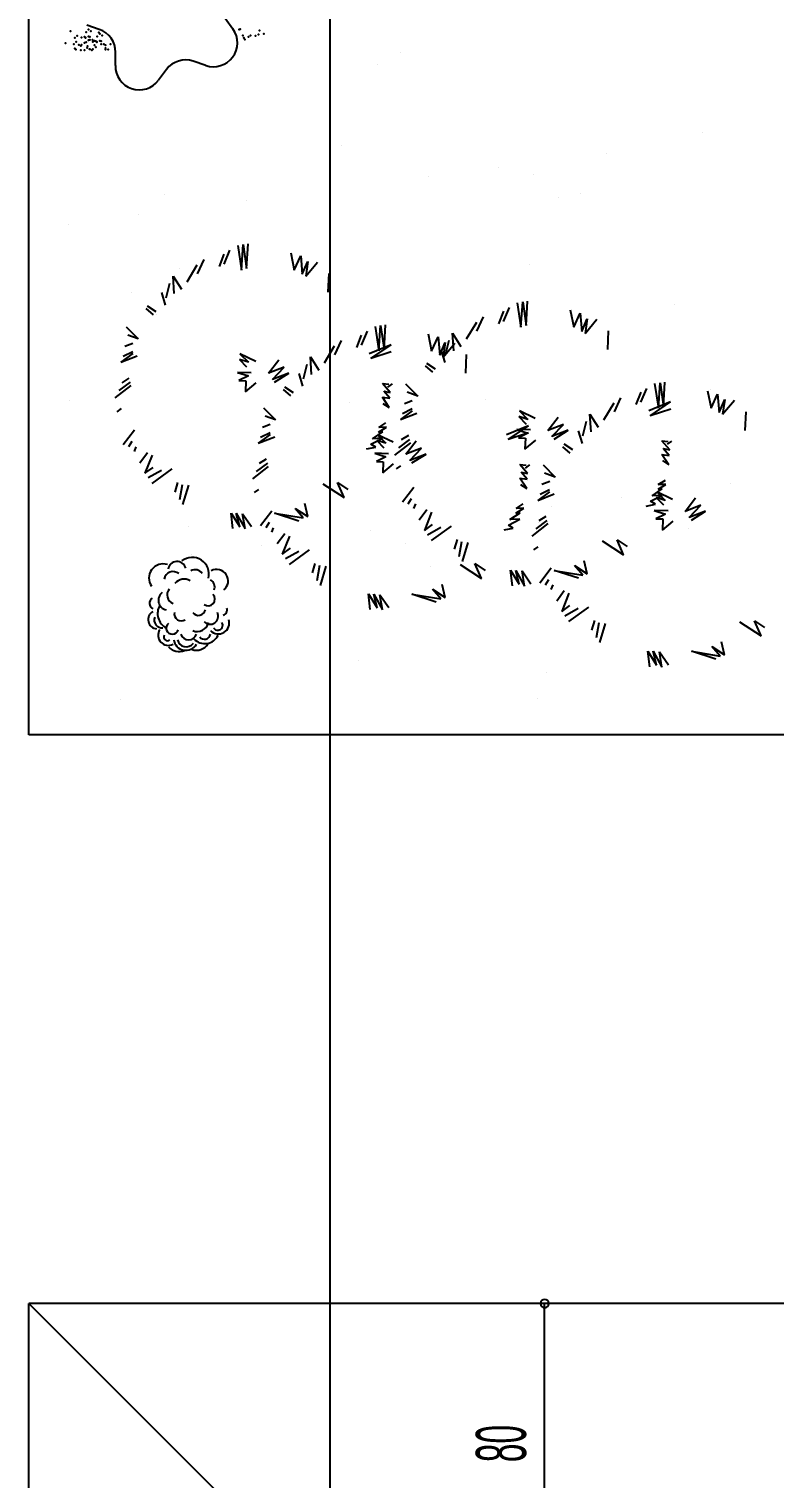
# Model space of a CAD drawing. Extents: x 3907.4 to 3911.57, y -3054.42 to -3053.7.
# Drawn here: x 3907.995 to 3908.0395, y -3054.1365 to -3054.0498 of the extents above; entities that cross this region are included whole.
import ezdxf

# ---------------------------------------------------------------- set-up
doc = ezdxf.new("R2010")
doc.units = 0
doc.header["$LTSCALE"] = 2
doc.header["$MEASUREMENT"] = 0
doc.linetypes.add('ACAD_ISO03W100', pattern=[30, 12, -18])
doc.linetypes.add('ACAD_ISO10W100', pattern=[18, 12, -3, 0, -3])
doc.layers.get('0').update_dxf_attribs({"linetype": 'CONTINUOUS'})
for name, color, linetype in [('AKS', 11, 'CONTINUOUS'), ('AĞAÇ', 9, 'CONTINUOUS'), ('MB', 11, 'CONTINUOUS'), ('OLÇÜ', 6, 'CONTINUOUS'), ('ÇATI', 7, 'CONTINUOUS')]:
    doc.layers.add(name, color=color, linetype=linetype)
doc.styles.add('ÖLÇÜ', font='stylu.ttf', dxfattribs={"width": 0.5})

msp = doc.modelspace()

# ---------------------------------------------------------------- linework, layer by layer
at = {"color": 0, "linetype": 'ByBlock'}
for start, end in [(90, 270), (270, 90)]:
    msp.add_arc((3908.025811377274, -3054.12602954204), 0.00025, start, end, dxfattribs=at)
at = {"layer": 'AKS', "linetype": 'ACAD_ISO10W100'}
msp.add_line((3908.012969865261, -3053.717968091759), (3908.012969865261, -3054.27602954204), dxfattribs=at)
at = {"layer": 'AĞAÇ', "color": 2}
for p, q in [((3907.994969865261, -3054.09202954204), (3907.994969865261, -3053.90402954204)), ((3908.066969865261, -3054.09202954204), (3907.994969865261, -3054.09202954204))]:
    msp.add_line(p, q, dxfattribs=at)
at = {"layer": 'AĞAÇ'}
for p, q in [((3907.999175780018, -3054.04983661589), (3907.998423922296, -3054.049581893174)), ((3908.006713530166, -3054.049165866881), (3908.007172073584, -3054.049813872767)), ((3908.000137071678, -3054.052002887209), (3908.000146990563, -3054.051209114381)), ((3908.017185578704, -3054.051234985018), (3908.017185578704, -3054.051234985018)), ((3908.003188318926, -3054.052239489412), (3908.002713726421, -3054.052875834941)), ((3908.005545620851, -3054.051994661366), (3908.004793763123, -3054.051739938653)), ((3908.015836256449, -3054.05194067255), (3908.015836256449, -3054.05194067255)), ((3908.035248017246, -3054.05597479536), (3908.035248017246, -3054.05597479536)), ((3908.013640871529, -3054.056753259219), (3908.013640871529, -3054.056753259219)), ((3908.029535655758, -3054.057237818718), (3908.029535655758, -3054.057237818718)), ((3908.023031777467, -3054.058094070539), (3908.023031777467, -3054.058094070539)), ((3908.01886770905, -3054.058642280546), (3908.01886770905, -3054.058642280546)), ((3908.025148173941, -3054.05853135926), (3908.025148173941, -3054.05853135926)), ((3908.003067958375, -3054.059723059338), (3908.003067958375, -3054.059723059338)), ((3908.008001473369, -3054.060072847613), (3908.008001473369, -3054.060072847613)), ((3908.026622728615, -3054.059882539675), (3908.026622728615, -3054.059882539675)), ((3908.027981093268, -3054.05967778691), (3908.027981093268, -3054.05967778691)), ((3908.001497595078, -3054.060929099434), (3908.001497595078, -3054.060929099434)), ((3907.99733352666, -3054.061477309442), (3907.99733352666, -3054.061477309442)), ((3908.007988920102, -3054.064129936357), (3908.008073289443, -3054.062670958753)), ((3908.006356724467, -3054.064019012103), (3908.006646682869, -3054.063275098801)), ((3908.006641558949, -3054.063876667032), (3908.006990778287, -3054.063048139577)), ((3908.007457678844, -3054.062761004524), (3908.007682092832, -3054.064228273551)), ((3908.007682092832, -3054.064228273551), (3908.007786020799, -3054.062705718514)), ((3908.007786020799, -3054.062705718514), (3908.007988920102, -3054.064129936357)), ((3908.010623691925, -3054.063194622049), (3908.01083658347, -3054.064232442281)), ((3908.01083658347, -3054.064232442281), (3908.011226876119, -3054.063383388579)), ((3908.011226876119, -3054.063383388579), (3908.01131744063, -3054.064482341333)), ((3908.003993694911, -3054.064155798196), (3908.003993694911, -3054.064155798196)), ((3908.00442262213, -3054.064931770145), (3908.005034683162, -3054.063916889742)), ((3908.005049117869, -3054.064454880541), (3908.00543851762, -3054.06360627306)), ((3908.01131744063, -3054.064482341333), (3908.011647579445, -3054.063718348005)), ((3908.011647579445, -3054.063718348005), (3908.01152678261, -3054.064595326934)), ((3908.01152678261, -3054.064595326934), (3908.01222633669, -3054.063755521347)), ((3908.024934423821, -3054.063888693937), (3908.024934423821, -3054.063888693937)), ((3908.003170045446, -3054.06588414644), (3908.00339361069, -3054.065009612421)), ((3908.003588996066, -3054.064585563916), (3908.004083809829, -3054.065372497073)), ((3908.003658460687, -3054.065640062571), (3908.003588996066, -3054.064585563916)), ((3908.012872346902, -3054.065557303577), (3908.012925209316, -3054.064441672399)), ((3908.001099161105, -3054.06555276378), (3908.001099161105, -3054.06555276378)), ((3908.003140972681, -3054.066335078176), (3908.002914283729, -3054.065575559775)), ((3908.024397009861, -3054.067647505704), (3908.024500937829, -3054.066124950667)), ((3908.024500937829, -3054.066124950667), (3908.024703837132, -3054.06754916851)), ((3908.024703837132, -3054.06754916851), (3908.024788206472, -3054.066090190905)), ((3908.002414557489, -3054.066915705265), (3908.001971446581, -3054.066538140878)), ((3908.002574630775, -3054.066726907407), (3908.002049788039, -3054.0663889926)), ((3908.002573715778, -3054.066903944195), (3908.002573715778, -3054.066903944195)), ((3908.021764034899, -3054.067874112693), (3908.02215343465, -3054.067025505213)), ((3908.023071641497, -3054.067438244256), (3908.023361599899, -3054.066694330953)), ((3908.023356475979, -3054.067295899184), (3908.023705695317, -3054.06646737173)), ((3908.024172595874, -3054.066180236677), (3908.024397009861, -3054.067647505704)), ((3908.027338608954, -3054.066613854202), (3908.0275515005, -3054.067651674434)), ((3908.0275515005, -3054.067651674434), (3908.027941793149, -3054.066802620731)), ((3908.027941793149, -3054.066802620731), (3908.02803235766, -3054.067901573486)), ((3908.033582626675, -3054.066260111235), (3908.033582626675, -3054.066260111235)), ((3908.000783477259, -3054.067622030333), (3908.001503864569, -3054.06835123257)), ((3908.014857519981, -3054.068716975389), (3908.015206739319, -3054.067888447935)), ((3908.015673639875, -3054.067601312882), (3908.015898053863, -3054.069068581909)), ((3908.015898053863, -3054.069068581909), (3908.01600198183, -3054.067546026872)), ((3908.01600198183, -3054.067546026872), (3908.016204881133, -3054.068970244715)), ((3908.016204881133, -3054.068970244715), (3908.016289250474, -3054.067511267111)), ((3908.02113753916, -3054.068351002298), (3908.021749600192, -3054.067336121895)), ((3908.02803235766, -3054.067901573486), (3908.028362496475, -3054.067137580158)), ((3908.028362496475, -3054.067137580158), (3908.028241699639, -3054.068014559086)), ((3908.028241699639, -3054.068014559086), (3908.02894125372, -3054.067174753499)), ((3908.029587263932, -3054.06897653573), (3908.029640126345, -3054.067860904552)), ((3908.001181283835, -3054.068621242978), (3908.000712427221, -3054.068801749414)), ((3908.001503864569, -3054.06835123257), (3908.000879580484, -3054.068118011941)), ((3908.012638583161, -3054.069772078503), (3908.013250644193, -3054.0687571981)), ((3908.013265078901, -3054.069295188898), (3908.013654478651, -3054.068446581418)), ((3908.014572685498, -3054.068859320461), (3908.014862643901, -3054.068115407158)), ((3908.016626224663, -3054.068694566806), (3908.015321945125, -3054.069237574331)), ((3908.015411394231, -3054.069519277764), (3908.016626224663, -3054.068694566806)), ((3908.018839652956, -3054.068034930407), (3908.019052544502, -3054.069072750639)), ((3908.019052544502, -3054.069072750639), (3908.019442837151, -3054.068223696936)), ((3908.019442837151, -3054.068223696936), (3908.019533401662, -3054.069322649691)), ((3908.019533401662, -3054.069322649691), (3908.019863540477, -3054.068558656363)), ((3908.019863540477, -3054.068558656363), (3908.019742743641, -3054.069435635291)), ((3908.019742743641, -3054.069435635291), (3908.020442297722, -3054.068595829704)), ((3908.019884962476, -3054.069303378592), (3908.020108527719, -3054.068428844573)), ((3908.020303913096, -3054.068004796069), (3908.020798726859, -3054.068791729226)), ((3908.020373377717, -3054.069059294723), (3908.020303913096, -3054.068004796069)), ((3908.001177530917, -3054.069223321679), (3908.00046930335, -3054.069739860865)), ((3908.00046930335, -3054.069739860865), (3908.001448567994, -3054.069359278438)), ((3908.001173725754, -3054.069115225899), (3908.000604056789, -3054.069399916042)), ((3908.008098306566, -3054.06974133246), (3908.00755818847, -3054.06957604756)), ((3908.00755818847, -3054.06957604756), (3908.007982218856, -3054.070018146073)), ((3908.008529895033, -3054.069689448053), (3908.007589695397, -3054.069232701133)), ((3908.007589695397, -3054.069232701133), (3908.008098306566, -3054.06974133246)), ((3908.009290462755, -3054.070398570264), (3908.009908763112, -3054.069599370952)), ((3908.011804957097, -3054.069425872274), (3908.01229977086, -3054.070212805431)), ((3908.011874421718, -3054.070480370928), (3908.011804957097, -3054.069425872274)), ((3908.016637747105, -3054.069124015601), (3908.015411394231, -3054.069519277764)), ((3908.01985588971, -3054.069754310329), (3908.019629200759, -3054.068994791927)), ((3908.021088307933, -3054.070397611935), (3908.021141170347, -3054.069281980757)), ((3908.008259495257, -3054.070369783923), (3908.007434064575, -3054.070345887401)), ((3908.007434064575, -3054.070345887401), (3908.008099421971, -3054.070558581781)), ((3908.010229546985, -3054.070038067863), (3908.009290462755, -3054.070398570264)), ((3908.009527558743, -3054.07077028814), (3908.010229546985, -3054.070038067863)), ((3908.010507301491, -3054.070390662405), (3908.009527558743, -3054.07077028814)), ((3908.009656125103, -3054.070924836707), (3908.010507301491, -3054.070390662405)), ((3908.011356933712, -3054.071175386534), (3908.01113024476, -3054.070415868132)), ((3908.011386006478, -3054.070724454797), (3908.011609571721, -3054.069849920778)), ((3908.019129474519, -3054.070334937418), (3908.01868636361, -3054.06995737303)), ((3908.019289547805, -3054.070146139559), (3908.018764705069, -3054.069808224752)), ((3908.018923717556, -3054.069824291975), (3908.018923717556, -3054.069824291975)), ((3908.001063610707, -3054.071132274327), (3908.000114534234, -3054.071879174339)), ((3908.001016776175, -3054.070938076178), (3908.000349621919, -3054.071434089115)), ((3908.000948841754, -3054.070699423929), (3908.000523014508, -3054.070966032733)), ((3908.008099421971, -3054.070558581781), (3908.007529753006, -3054.070843271925)), ((3908.007529753006, -3054.070843271925), (3908.007942675744, -3054.070854518728)), ((3908.007942675744, -3054.070854518728), (3908.0079193642, -3054.071520174862)), ((3908.0079193642, -3054.071520174862), (3908.008564525667, -3054.070980154047)), ((3908.010790591807, -3054.071567215764), (3908.010265749071, -3054.071229300957)), ((3908.016112275159, -3054.071022231916), (3908.016484124586, -3054.071054004967)), ((3908.016579813017, -3054.071551389491), (3908.016112275159, -3054.071022231916)), ((3908.016685028206, -3054.071040468374), (3908.016422186512, -3054.071226821323)), ((3908.017498394289, -3054.071041262486), (3908.018218781599, -3054.071770464723)), ((3908.031572437011, -3054.072136207542), (3908.031921656348, -3054.071307680088)), ((3908.032388556905, -3054.071020545035), (3908.032612970892, -3054.072487814061)), ((3908.032612970892, -3054.072487814061), (3908.03271689886, -3054.070965259024)), ((3908.03271689886, -3054.070965259024), (3908.032919798163, -3054.072389476867)), ((3908.032919798163, -3054.072389476867), (3908.033004167504, -3054.070930499263)), ((3907.997384148445, -3054.072018762837), (3907.997384148445, -3054.072018762837)), ((3908.01063051852, -3054.071756013623), (3908.010187407612, -3054.071378449235)), ((3908.014144818394, -3054.072167849371), (3908.014144818394, -3054.072167849371)), ((3908.01611291246, -3054.071838524544), (3908.016547827986, -3054.071893779224)), ((3908.016521189382, -3054.072452296271), (3908.01611291246, -3054.071838524544)), ((3908.01614310063, -3054.072204842129), (3908.016521189382, -3054.072452296271)), ((3908.016185970802, -3054.071475608562), (3908.016579813017, -3054.071551389491)), ((3908.016547827986, -3054.071893779224), (3908.016185970802, -3054.071475608562)), ((3908.017896200864, -3054.072040475131), (3908.01742734425, -3054.072220981566)), ((3908.018218781599, -3054.071770464723), (3908.017594497514, -3054.071537244094)), ((3908.022297283339, -3054.071973490408), (3908.022297283339, -3054.071973490408)), ((3908.029353500191, -3054.073191310656), (3908.029965561223, -3054.072176430253)), ((3908.02997999593, -3054.072714421051), (3908.030369395681, -3054.071865813571)), ((3908.031287602528, -3054.072278552613), (3908.031577560931, -3054.071534639311)), ((3908.033341141693, -3054.072113798959), (3908.032036862155, -3054.072656806483)), ((3908.032126311261, -3054.072938509917), (3908.033341141693, -3054.072113798959)), ((3908.035554569986, -3054.071454162559), (3908.035767461532, -3054.072491982791)), ((3908.03575196411, -3054.071389385512), (3908.03575196411, -3054.071389385512)), ((3908.035767461532, -3054.072491982791), (3908.03615775418, -3054.071642929089)), ((3908.03615775418, -3054.071642929089), (3908.036248318691, -3054.072741881843)), ((3908.036248318691, -3054.072741881843), (3908.036578457506, -3054.071977888515)), ((3908.036578457506, -3054.071977888515), (3908.036457660671, -3054.072854867444)), ((3908.036457660671, -3054.072854867444), (3908.037157214751, -3054.072015061857)), ((3908.00048215264, -3054.072512069399), (3908.000219310945, -3054.072698422348)), ((3908.008999438291, -3054.072462338691), (3908.0097198256, -3054.073191540928)), ((3908.0097198256, -3054.073191540928), (3908.009095541515, -3054.072958320299)), ((3908.017892447947, -3054.072642553831), (3908.01718422038, -3054.073159093018)), ((3908.01718422038, -3054.073159093018), (3908.018163485023, -3054.072778510591)), ((3908.017888642783, -3054.072534458051), (3908.017318973818, -3054.072819148194)), ((3908.024813223596, -3054.073160564612), (3908.0242731055, -3054.072995279712)), ((3908.0242731055, -3054.072995279712), (3908.024697135886, -3054.073437378226)), ((3908.025244812062, -3054.073108680206), (3908.024304612427, -3054.072651933286)), ((3908.024304612427, -3054.072651933286), (3908.024813223596, -3054.073160564612)), ((3908.026005379785, -3054.073817802417), (3908.026623680141, -3054.073018603105)), ((3908.028519874127, -3054.072845104426), (3908.02901468789, -3054.073632037584)), ((3908.028589338748, -3054.073899603081), (3908.028519874127, -3054.072845104426)), ((3908.033352664135, -3054.072543247753), (3908.032126311261, -3054.072938509917)), ((3908.037803224963, -3054.073816844088), (3908.037856087377, -3054.07270121291)), ((3908.001279147857, -3054.073803190286), (3908.000602479462, -3054.074686557527)), ((3908.009389686785, -3054.073955534257), (3908.00882001782, -3054.0742402244)), ((3908.009397244866, -3054.073461551336), (3908.008928388252, -3054.073642057771)), ((3908.009533613838, -3054.073281515754), (3908.009533613838, -3054.073281515754)), ((3908.015519250495, -3054.074314827461), (3908.01612755861, -3054.07390202576)), ((3908.015880470379, -3054.073916705495), (3908.016346892832, -3054.073628613749)), ((3908.01612755861, -3054.07390202576), (3908.015880470379, -3054.073916705495)), ((3908.015892896783, -3054.073637893195), (3908.016319138823, -3054.073369881474)), ((3908.016346892832, -3054.073628613749), (3908.015892896783, -3054.073637893195)), ((3908.024842185695, -3054.073534875164), (3908.023537906156, -3054.074077882688)), ((3908.023627355262, -3054.074359586122), (3908.024842185695, -3054.073534875164)), ((3908.024853708136, -3054.073964323959), (3908.023627355262, -3054.074359586122)), ((3908.024974412287, -3054.073789016075), (3908.024148981605, -3054.073765119553)), ((3908.024148981605, -3054.073765119553), (3908.024814339, -3054.073977813934)), ((3908.026944464015, -3054.073457300015), (3908.026005379785, -3054.073817802417)), ((3908.026242475773, -3054.074189520292), (3908.026944464015, -3054.073457300015)), ((3908.02722221852, -3054.073809894558), (3908.026242475773, -3054.074189520292)), ((3908.026371042133, -3054.07434406886), (3908.02722221852, -3054.073809894558)), ((3908.028071850742, -3054.074594618686), (3908.02784516179, -3054.073835100285)), ((3908.028100923507, -3054.07414368695), (3908.028324488751, -3054.073269152931)), ((3908.001112409388, -3054.074485524843), (3908.000915067954, -3054.07480294473)), ((3908.001368171105, -3054.074794111508), (3908.001251605291, -3054.075069968428)), ((3908.009393491948, -3054.074063630037), (3908.008685264382, -3054.074580169223)), ((3908.008685264382, -3054.074580169223), (3908.009664529025, -3054.074199586796)), ((3908.015165162835, -3054.074928184295), (3908.015718600233, -3054.074814210672)), ((3908.015425570368, -3054.074634246036), (3908.016116673469, -3054.074288869593)), ((3908.015718600233, -3054.074814210672), (3908.015425570368, -3054.074634246036)), ((3908.016116673469, -3054.074288869593), (3908.015519250495, -3054.074314827461)), ((3908.016314267597, -3054.074581640818), (3908.015774149502, -3054.074416355917)), ((3908.015774149502, -3054.074416355917), (3908.016198179887, -3054.074858454431)), ((3908.016745856064, -3054.074529756411), (3908.015805656428, -3054.074073009491)), ((3908.015805656428, -3054.074073009491), (3908.016314267597, -3054.074581640818)), ((3908.017778527737, -3054.074551506479), (3908.016829451264, -3054.075298406492)), ((3908.017731693205, -3054.07435730833), (3908.017064538949, -3054.074853321268)), ((3908.017663758783, -3054.074118656081), (3908.017237931537, -3054.074385264886)), ((3908.017506423786, -3054.075238878622), (3908.018124724143, -3054.07443967931)), ((3908.024814339, -3054.073977813934), (3908.024244670036, -3054.074262504077)), ((3908.024244670036, -3054.074262504077), (3908.024657592774, -3054.07427375088)), ((3908.024657592774, -3054.07427375088), (3908.024634281229, -3054.074939407014)), ((3908.024634281229, -3054.074939407014), (3908.025279442697, -3054.074399386199)), ((3908.02734543555, -3054.075175245775), (3908.026902324642, -3054.074797681388)), ((3908.027505508836, -3054.074986447917), (3908.0269806661, -3054.07464853311)), ((3908.032827192189, -3054.074441464069), (3908.033199041616, -3054.07447323712)), ((3908.033294730047, -3054.074970621644), (3908.032827192189, -3054.074441464069)), ((3908.033399945236, -3054.074459700526), (3908.033137103542, -3054.074646053475)), ((3908.002057477346, -3054.075157442383), (3908.001600143173, -3054.075767397614)), ((3908.002329885424, -3054.075293909612), (3908.001905173584, -3054.076377767738)), ((3908.009164802785, -3054.075539732286), (3908.008738975539, -3054.075806341091)), ((3908.016475456288, -3054.07521009228), (3908.015650025607, -3054.075186195758)), ((3908.015650025607, -3054.075186195758), (3908.016315383002, -3054.075398890139)), ((3908.016315383002, -3054.075398890139), (3908.015745714038, -3054.075683580282)), ((3908.015745714038, -3054.075683580282), (3908.016158636775, -3054.075694827085)), ((3908.016158636775, -3054.075694827085), (3908.016135325231, -3054.07636048322)), ((3908.018445508017, -3054.074878376221), (3908.017506423786, -3054.075238878622)), ((3908.017743519775, -3054.075610596497), (3908.018445508017, -3054.074878376221)), ((3908.018723262522, -3054.075230970763), (3908.017743519775, -3054.075610596497)), ((3908.017872086134, -3054.075765145065), (3908.018723262522, -3054.075230970763)), ((3908.03282782949, -3054.075257756697), (3908.033262745016, -3054.075313011377)), ((3908.033236106412, -3054.075871528424), (3908.03282782949, -3054.075257756697)), ((3908.03285801766, -3054.075624074282), (3908.033236106412, -3054.075871528424)), ((3908.032900887832, -3054.074894840715), (3908.033294730047, -3054.074970621644)), ((3908.033262745016, -3054.075313011377), (3908.032900887832, -3054.074894840715)), ((3908.001905173584, -3054.076377767738), (3908.002390261765, -3054.076026544782)), ((3908.002890677551, -3054.076212866401), (3908.002097869201, -3054.076662872774)), ((3908.00350628815, -3054.076122820629), (3908.002313450505, -3054.076991539465)), ((3908.009279571739, -3054.075972582684), (3908.008330495265, -3054.076719482697)), ((3908.009232737207, -3054.075778384535), (3908.008565582951, -3054.076274397473)), ((3908.016135325231, -3054.07636048322), (3908.016780486699, -3054.075820462404)), ((3908.017197069669, -3054.075931301551), (3908.016934227975, -3054.0761176545)), ((3908.024328236191, -3054.075862540274), (3908.024700085617, -3054.075894313325)), ((3908.024795774048, -3054.076391697849), (3908.024328236191, -3054.075862540274)), ((3908.024401931833, -3054.07631591692), (3908.024795774048, -3054.076391697849)), ((3908.024763789017, -3054.076734087582), (3908.024401931833, -3054.07631591692)), ((3908.024900989238, -3054.075880776732), (3908.024638147544, -3054.07606712968)), ((3908.02571435532, -3054.075881570843), (3908.02643474263, -3054.076610773081)), ((3908.02643474263, -3054.076610773081), (3908.025810458545, -3054.076377552452)), ((3908.003858153092, -3054.076927388903), (3908.003688087563, -3054.077502584372)), ((3908.004129668272, -3054.077064302354), (3908.003968276229, -3054.077962764225)), ((3908.004501517699, -3054.077096075406), (3908.004161864746, -3054.078247423038)), ((3908.008698113671, -3054.077352377757), (3908.008435271976, -3054.077538730705)), ((3908.012540594697, -3054.077002611409), (3908.013820658729, -3054.077833521114)), ((3908.013820658729, -3054.077833521114), (3908.013425286315, -3054.076941893779)), ((3908.013425286315, -3054.076941893779), (3908.01403423173, -3054.077345384706)), ((3908.017994064887, -3054.077222422438), (3908.017317396492, -3054.07810578968)), ((3908.024328873491, -3054.076678832902), (3908.024763789017, -3054.076734087582)), ((3908.024737150414, -3054.077292604629), (3908.024328873491, -3054.076678832902)), ((3908.024359061662, -3054.077045150487), (3908.024737150414, -3054.077292604629)), ((3908.026104603814, -3054.077374766409), (3908.02553493485, -3054.077659456552)), ((3908.026112161896, -3054.076880783488), (3908.025643305282, -3054.077061289924)), ((3908.032234167525, -3054.077734059614), (3908.032842475639, -3054.077321257912)), ((3908.032595387408, -3054.077335937648), (3908.033061809861, -3054.077047845902)), ((3908.032842475639, -3054.077321257912), (3908.032595387408, -3054.077335937648)), ((3908.032607813813, -3054.077057125347), (3908.033034055853, -3054.076789113627)), ((3908.033061809861, -3054.077047845902), (3908.032607813813, -3054.077057125347)), ((3908.036911624505, -3054.076979958345), (3908.036911624505, -3054.076979958345)), ((3908.011645229382, -3054.07897568329), (3908.011458720843, -3054.078196084862)), ((3908.017827326417, -3054.077904756995), (3908.017629984984, -3054.078222176883)), ((3908.018083088135, -3054.07821334366), (3908.01796652232, -3054.07848920058)), ((3908.024108857814, -3054.078478201552), (3908.024535099854, -3054.078210189832)), ((3908.026108408978, -3054.077482862189), (3908.025400181411, -3054.077999401376)), ((3908.025400181411, -3054.077999401376), (3908.026379446054, -3054.077618818948)), ((3908.030407746214, -3054.077836210166), (3908.030407746214, -3054.077836210166)), ((3908.031880079865, -3054.078347416448), (3908.032433517262, -3054.078233442825)), ((3908.032140487398, -3054.078053478189), (3908.032831590499, -3054.077708101745)), ((3908.032433517262, -3054.078233442825), (3908.032140487398, -3054.078053478189)), ((3908.032831590499, -3054.077708101745), (3908.032234167525, -3054.077734059614)), ((3908.033029184627, -3054.07800087297), (3908.032489066532, -3054.07783558807)), ((3908.032489066532, -3054.07783558807), (3908.032913096917, -3054.078277686584)), ((3908.033460773094, -3054.077948988563), (3908.032520573458, -3054.077492241644)), ((3908.032520573458, -3054.077492241644), (3908.033029184627, -3054.07800087297)), ((3908.034221340816, -3054.078658110775), (3908.034839641173, -3054.077858911462)), ((3908.007061230969, -3054.078759297731), (3908.007579408521, -3054.079590749236)), ((3908.007168919945, -3054.079687087743), (3908.007061230969, -3054.078759297731)), ((3908.007371385298, -3054.078768099625), (3908.007891104115, -3054.079707582662)), ((3908.007579408521, -3054.079590749236), (3908.007371385298, -3054.078768099625)), ((3908.007891104115, -3054.079707582662), (3908.007743234726, -3054.078799872676)), ((3908.007743234726, -3054.078799872676), (3908.008279599903, -3054.079567236278)), ((3908.009495108888, -3054.078643498643), (3908.008818440494, -3054.079526865885)), ((3908.009660264843, -3054.078768451858), (3908.011378582524, -3054.079053940458)), ((3908.01111574083, -3054.079240293407), (3908.009660264843, -3054.078768451858)), ((3908.010889051878, -3054.078480775006), (3908.011645229382, -3054.07897568329)), ((3908.011378582524, -3054.079053940458), (3908.010889051878, -3054.078480775006)), ((3908.018772394375, -3054.078576674535), (3908.018315060203, -3054.079186629766)), ((3908.019044802454, -3054.078713141764), (3908.018620090613, -3054.07979699989)), ((3908.023641531399, -3054.079474554394), (3908.024332634501, -3054.079129177951)), ((3908.023735211527, -3054.079155135819), (3908.024343519641, -3054.078742334117)), ((3908.024332634501, -3054.079129177951), (3908.023735211527, -3054.079155135819)), ((3908.02409643141, -3054.078757013853), (3908.024562853863, -3054.078468922107)), ((3908.024343519641, -3054.078742334117), (3908.02409643141, -3054.078757013853)), ((3908.024562853863, -3054.078468922107), (3908.024108857814, -3054.078478201552)), ((3908.025879719815, -3054.078958964439), (3908.025453892569, -3054.079225573244)), ((3908.026243677796, -3054.078384420173), (3908.026243677796, -3054.078384420173)), ((3908.033190373318, -3054.078629324433), (3908.032364942636, -3054.078605427911)), ((3908.032364942636, -3054.078605427911), (3908.033030300032, -3054.078818122292)), ((3908.033030300032, -3054.078818122292), (3908.032460631067, -3054.079102812435)), ((3908.032460631067, -3054.079102812435), (3908.032873553805, -3054.079114059238)), ((3908.032873553805, -3054.079114059238), (3908.032850242261, -3054.079779715372)), ((3908.035160425046, -3054.078297608373), (3908.034221340816, -3054.078658110775)), ((3908.034458436804, -3054.07902982865), (3908.035160425046, -3054.078297608373)), ((3908.035438179551, -3054.078650202915), (3908.034458436804, -3054.07902982865)), ((3908.034587003164, -3054.079184377217), (3908.035438179551, -3054.078650202915)), ((3908.004497641776, -3054.079570388348), (3908.004497641776, -3054.079570388348)), ((3908.009328370419, -3054.079325833201), (3908.009131028985, -3054.079643253088)), ((3908.009584132136, -3054.079634419865), (3908.009467566322, -3054.079910276786)), ((3908.009528985265, -3054.079755877197), (3908.009528985265, -3054.079755877197)), ((3908.010273438377, -3054.07999775074), (3908.009816104205, -3054.080607705971)), ((3908.015377442116, -3054.07981498724), (3908.015377442116, -3054.07981498724)), ((3908.018620090613, -3054.07979699989), (3908.019105178795, -3054.079445776934)), ((3908.019605594581, -3054.079632098553), (3908.018812786231, -3054.080082104927)), ((3908.020221205179, -3054.079542052782), (3908.019028367535, -3054.080410771618)), ((3908.023381123866, -3054.079768492653), (3908.023934561264, -3054.07965451903)), ((3908.023934561264, -3054.07965451903), (3908.023641531399, -3054.079474554394)), ((3908.025994488768, -3054.079391814837), (3908.025045412295, -3054.080138714849)), ((3908.025947654236, -3054.079197616688), (3908.02528049998, -3054.079693629626)), ((3908.025438370687, -3054.079303284089), (3908.025438370687, -3054.079303284089)), ((3908.032850242261, -3054.079779715372), (3908.033495403728, -3054.079239694557)), ((3908.034442120159, -3054.079710604768), (3908.034442120159, -3054.079710604768)), ((3908.008873563825, -3054.080671239061), (3908.008873563825, -3054.080671239061)), ((3908.010545846455, -3054.080134217969), (3908.010121134615, -3054.081218076095)), ((3908.010121134615, -3054.081218076095), (3908.010606222796, -3054.080866853139)), ((3908.017496209075, -3054.080577889997), (3908.017496209075, -3054.080577889997)), ((3908.020573070121, -3054.080346621055), (3908.020403004593, -3054.080921816525)), ((3908.020844585302, -3054.080483534507), (3908.020683193259, -3054.081381996377)), ((3908.021216434729, -3054.080515307558), (3908.020876781775, -3054.08166665519)), ((3908.025413030701, -3054.080771609909), (3908.025150189006, -3054.080957962858)), ((3908.029255511727, -3054.080421843562), (3908.030535575759, -3054.081252753267)), ((3908.030535575759, -3054.081252753267), (3908.030140203345, -3054.080361125932)), ((3908.030140203345, -3054.080361125932), (3908.03074914876, -3054.080764616859)), ((3908.004709495407, -3054.081219449068), (3908.004709495407, -3054.081219449068)), ((3908.011106638583, -3054.081053174758), (3908.010313830233, -3054.081503181132)), ((3908.011722249181, -3054.080963128987), (3908.010529411537, -3054.081831847823)), ((3908.028360146412, -3054.082394915442), (3908.028173637873, -3054.081615317015)), ((3908.012074114123, -3054.08176769726), (3908.011904048594, -3054.08234289273)), ((3908.012345629304, -3054.081904610712), (3908.012184237261, -3054.082803072582)), ((3908.012717478731, -3054.081936383764), (3908.012377825777, -3054.083087731396)), ((3908.018970763749, -3054.081929070412), (3908.018970763749, -3054.081929070412)), ((3908.020756555729, -3054.081842919767), (3908.02203661976, -3054.082673829472)), ((3908.02203661976, -3054.082673829472), (3908.021641247346, -3054.081782202137)), ((3908.021641247346, -3054.081782202137), (3908.022250192761, -3054.082185693064)), ((3908.023776147998, -3054.082178529884), (3908.024294325551, -3054.083009981389)), ((3908.023883836975, -3054.083106319896), (3908.023776147998, -3054.082178529884)), ((3908.024086302328, -3054.082187331777), (3908.024606021145, -3054.083126814814)), ((3908.024294325551, -3054.083009981389), (3908.024086302328, -3054.082187331777)), ((3908.024606021145, -3054.083126814814), (3908.024458151755, -3054.082219104829)), ((3908.024458151755, -3054.082219104829), (3908.024994516933, -3054.08298646843)), ((3908.026210025918, -3054.082062730796), (3908.025533357524, -3054.082946098037)), ((3908.026375181872, -3054.082187684011), (3908.028093499554, -3054.082473172611)), ((3908.02783065786, -3054.082659525559), (3908.026375181872, -3054.082187684011)), ((3908.027603968908, -3054.081900007158), (3908.028360146412, -3054.082394915442)), ((3908.028093499554, -3054.082473172611), (3908.027603968908, -3054.081900007158)), ((3908.01910501291, -3054.083321083363), (3908.019861190413, -3054.083815991647)), ((3908.019594543556, -3054.083894248816), (3908.01910501291, -3054.083321083363)), ((3908.019861190413, -3054.083815991647), (3908.019674681875, -3054.08303639322)), ((3908.026043287449, -3054.082745065353), (3908.025845946015, -3054.083062485241)), ((3908.026299049166, -3054.083053652018), (3908.026182483352, -3054.083329508938)), ((3908.026988355407, -3054.083416982893), (3908.026531021234, -3054.084026938124)), ((3908.015277192, -3054.083599606089), (3908.015795369553, -3054.084431057594)), ((3908.015384880976, -3054.084527396101), (3908.015277192, -3054.083599606089)), ((3908.01558734633, -3054.083608407982), (3908.016107065146, -3054.08454789102)), ((3908.015795369553, -3054.084431057594), (3908.01558734633, -3054.083608407982)), ((3908.016107065146, -3054.08454789102), (3908.015959195757, -3054.083640181034)), ((3908.015959195757, -3054.083640181034), (3908.016495560935, -3054.084407544635)), ((3908.017876225874, -3054.083608760216), (3908.019594543556, -3054.083894248816)), ((3908.019331701862, -3054.084080601765), (3908.017876225874, -3054.083608760216)), ((3908.027260763485, -3054.083553450122), (3908.026836051644, -3054.084637308248)), ((3908.026836051644, -3054.084637308248), (3908.027321139826, -3054.084286085292)), ((3908.027821555613, -3054.084472406911), (3908.027028747263, -3054.084922413284)), ((3908.028437166211, -3054.08438236114), (3908.027244328567, -3054.085251079975)), ((3908.028789031153, -3054.085186929413), (3908.028618965624, -3054.085762124882)), ((3908.03875153679, -3054.086093061625), (3908.038356164376, -3054.08520143429)), ((3908.038356164376, -3054.08520143429), (3908.038965109791, -3054.085604925217)), ((3908.029060546333, -3054.085323842864), (3908.028899154291, -3054.086222304735)), ((3908.029432395761, -3054.085355615916), (3908.029092742807, -3054.086506963548)), ((3908.037471472759, -3054.085262151919), (3908.03875153679, -3054.086093061625)), ((3908.035819929939, -3054.086740315516), (3908.036576107443, -3054.0872352238)), ((3908.036309460585, -3054.087313480969), (3908.035819929939, -3054.086740315516)), ((3908.036255910975, -3054.086803975664), (3908.036255910975, -3054.086803975664)), ((3908.036576107443, -3054.0872352238), (3908.036389598904, -3054.086455625372)), ((3908.014648765259, -3054.087582439523), (3908.014648765259, -3054.087582439523)), ((3908.031992109029, -3054.087018838242), (3908.032510286583, -3054.087850289746)), ((3908.032099798006, -3054.087946628254), (3908.031992109029, -3054.087018838242)), ((3908.03230226336, -3054.087027640135), (3908.032821982176, -3054.087967123172)), ((3908.032510286583, -3054.087850289746), (3908.03230226336, -3054.087027640135)), ((3908.032821982176, -3054.087967123172), (3908.032674112786, -3054.087059413186)), ((3908.032674112786, -3054.087059413186), (3908.033210477965, -3054.087826776788)), ((3908.034591142904, -3054.087027992369), (3908.036309460585, -3054.087313480969)), ((3908.036046618891, -3054.087499833917), (3908.034591142904, -3054.087027992369)), ((3908.025930661809, -3054.088306641972), (3908.025930661809, -3054.088306641972)), ((3908.000471609552, -3054.089902382262), (3908.000471609552, -3054.089902382262)), ((3908.025384744446, -3054.089857109834), (3908.025384744446, -3054.089857109834)), ((3908.028758310229, -3054.092006308267), (3908.028758310229, -3054.092006308267))]:
    msp.add_line(p, q, dxfattribs=at)
for centre, radius, start, end in [((3907.998716844235, -3054.051191243454), 0.001430257979461693, 359.2840764828708, 71.28407648379975), ((3908.006004556633, -3054.050640033803), 0.001430257979517404, 251.2840764837998, 35.28407644897583), ((3908.001567218005, -3054.052020758137), 0.00143025797946492, 179.2840764828709, 323.2840764269985), ((3908.004334827341, -3054.053094566216), 0.001430257979529301, 71.28407648379975, 143.2840764269985), ((3908.003821119516, -3054.082197073039), 0.0005431758203619348, 15.03719736150334, 170.8059841306421), ((3908.004735046122, -3054.082414128633), 0.001003032149920378, 346.3015874026746, 127.9370227238356), ((3908.002993219017, -3054.082649426689), 0.0008486720009432103, 72.59783818576089, 215.2218538108449), ((3908.00358660485, -3054.082793708527), 0.0005362470473556908, 50.32486390691201, 170.5642262732547), ((3908.004904695221, -3054.082656834494), 0.0005075236917405525, 32.92540394360741, 120.2819031046048), ((3908.006199319561, -3054.082814069649), 0.0006848599889154964, 307.7690162478858, 119.5953549002277), ((3908.003776378395, -3054.08365514291), 0.0005458910077386796, 139.595146244895, 249.8130744378519), ((3908.004243391973, -3054.083383003103), 0.0006773030629389368, 57.13994510022349, 143.115310011652), ((3908.005582280633, -3054.083193030375), 0.0004955975961148855, 340.8702265905778, 60.91392329813375), ((3908.002554962653, -3054.084155941553), 0.000381173225763506, 124.7303739171322, 241.9445818472937), ((3908.003650285067, -3054.084765383076), 0.0009877492688922522, 150.2853854811923, 240.9902399294428), ((3908.003288827622, -3054.083981062381), 0.0005774916245929519, 126.6684779370909, 258.2541899274906), ((3908.005690605316, -3054.083907012285), 0.0003995359316209579, 231.9504511749903, 44.67024518624278), ((3908.002649759768, -3054.085133589573), 0.0005517395000952862, 119.7847291940396, 265.1379385969101), ((3908.002949825789, -3054.085141971249), 0.0004882860869126018, 160.5723699782788, 273.7596950156616), ((3908.004080502241, -3054.08478458023), 0.0004235535032868462, 169.7034853762603, 302.4572715176643), ((3908.005103242525, -3054.084450230608), 0.0004278438979178837, 217.194725631222, 347.001787593271), ((3908.005804259651, -3054.084923885484), 0.0004858424750795236, 222.2015705244517, 26.26703907645825), ((3908.006291838862, -3054.08533033066), 0.0006575763606491668, 224.5471956563301, 16.64523816069826), ((3908.006488253327, -3054.08454646154), 0.0003377769303704571, 285.9189036992238, 18.69620740191551), ((3908.003300309403, -3054.086069455207), 0.00060676088381099, 146.8299787604799, 298.3034899523852), ((3908.003247037119, -3054.086173787259), 0.000219794971571442, 149.5216478676921, 313.5871163609804), ((3908.00354328814, -3054.0856434537), 0.0003602764982938916, 127.7326980445585, 344.8714012057623), ((3908.00451617719, -3054.08583918592), 0.0005028056157710942, 199.6380276238354, 340.3619723761647), ((3908.005033093325, -3054.085153600795), 0.000693055408263603, 247.0119664640445, 347.4341499345051), ((3908.005487115407, -3054.085699279748), 0.0008700572952573133, 221.7692871226012, 335.3393969502339), ((3908.005462522271, -3054.085936070785), 0.0003678148827979827, 219.6109414433462, 348.696108183786), ((3908.006261944632, -3054.08547144593), 0.0002950393212230647, 212.3242603041395, 34.48841479906381), ((3908.003947905517, -3054.086211577107), 0.0008356025394325004, 221.5755321714543, 292.6670439422202), ((3908.004354802285, -3054.086231567844), 0.0007359396316448545, 187.9213750597884, 329.627187505387), ((3908.004376092156, -3054.086225472), 0.0005338381731410413, 191.6192407292242, 322.6233355435034), ((3908.00497079453, -3054.086103302613), 0.0008611567450994436, 253.3841287070563, 324.4756404908978)]:
    msp.add_arc(centre, radius, start, end, dxfattribs=at)
for p in [(3907.997446785984, -3054.049936288155), (3907.99771032863, -3054.050346168252), (3907.997856754203, -3054.050229048019), (3907.998120296849, -3054.050316884121), (3907.998295991947, -3054.050287616279), (3907.998354550483, -3054.050316900409), (3907.99835456997, -3054.050346168252), (3907.998383858982, -3054.049994856415), (3907.998530265068, -3054.049848452053), (3907.998530265068, -3054.050258348436), (3907.998530265068, -3054.05049254004), (3907.998618112616, -3054.050287616279), (3907.998618112616, -3054.050463272197), (3907.99867669064, -3054.049936288155), (3907.998764538189, -3054.050463288484), (3907.998881655263, -3054.050521840457), (3907.998969502812, -3054.0505511083), (3907.999057369847, -3054.050258348436), (3907.999145217396, -3054.050024124258), (3907.999203775933, -3054.050111944073), (3907.999203775933, -3054.050521840457), (3907.999291623481, -3054.0505511083), (3907.999350201505, -3054.050199780176), (3908.007549526908, -3054.049848452053), (3908.007608085445, -3054.049819167923), (3908.007754511018, -3054.050199780176), (3908.007813069554, -3054.050346168252), (3908.007871628091, -3054.050433988067), (3908.008105901212, -3054.050287616279), (3908.008223018286, -3054.050199763889), (3908.008515849944, -3054.050229048019), (3908.008691564529, -3054.050141228203), (3908.008750142553, -3054.049907004025), (3908.009013685199, -3054.050111944073), (3907.997153934839, -3054.050668195958), (3907.997651750606, -3054.050726764218), (3907.99771032863, -3054.050990272526), (3907.997768887167, -3054.051048824499), (3907.997798176179, -3054.050580376143), (3907.997944601751, -3054.050756048348), (3907.998061718825, -3054.050814600321), (3907.998061718825, -3054.051078092342), (3907.998120296849, -3054.050756048348), (3907.998295991947, -3054.050638944402), (3907.998296011433, -3054.051078108629), (3907.998383839495, -3054.050609660273), (3907.998442417519, -3054.050931704266), (3907.998471687044, -3054.050843868164), (3907.998588843092, -3054.051019540369), (3907.998618112616, -3054.051019540369), (3907.99873522969, -3054.051078092342), (3907.998793807714, -3054.050580376143), (3907.998793807714, -3054.051019540369), (3907.998881655263, -3054.050785332478), (3907.998969502812, -3054.050902436423), (3907.999028061348, -3054.05058039243), (3907.999028080836, -3054.050609660273), (3907.999291623481, -3054.050726764218), (3907.999438049054, -3054.050726780505), (3907.999555166128, -3054.050785332478), (3907.999555166128, -3054.051048824499), (3907.999555185615, -3054.050960988396), (3907.999701611187, -3054.051048824499), (3907.999848017273, -3054.050726764218)]:
    msp.add_point(p, dxfattribs=at)
at = {"layer": 'MB', "color": 3}
for p in [(3908.094969865261, -3054.12602954204), (3907.994969865261, -3054.29202954204)]:
    msp.add_line(p, (3907.994969865261, -3054.12602954204), dxfattribs=at)
at = {"layer": 'OLÇÜ', "color": 6}
for p, q in [((3908.025811377274, -3054.14202954204), (3908.025811377274, -3054.12602954204)), ((3908.030988471823, -3054.12602954204), (3908.026811377274, -3054.12602954204))]:
    msp.add_line(p, q, dxfattribs=at)
at = {"layer": 'ÇATI', "color": 9, "linetype": 'ACAD_ISO03W100', "ltscale": 0.3}
msp.add_line((3907.994969865261, -3054.12602954204), (3908.077969865261, -3054.20902954204), dxfattribs=at)

# ---------------------------------------------------------------- texts
at = {"layer": 'OLÇÜ', "color": 62, "style": 'ÖLÇÜ', "width": 0.5}
msp.add_text('80', height=0.003, rotation=90, dxfattribs=at).set_placement((3908.024697175224, -3054.13551636488))

doc.saveas('drawing.dxf')
